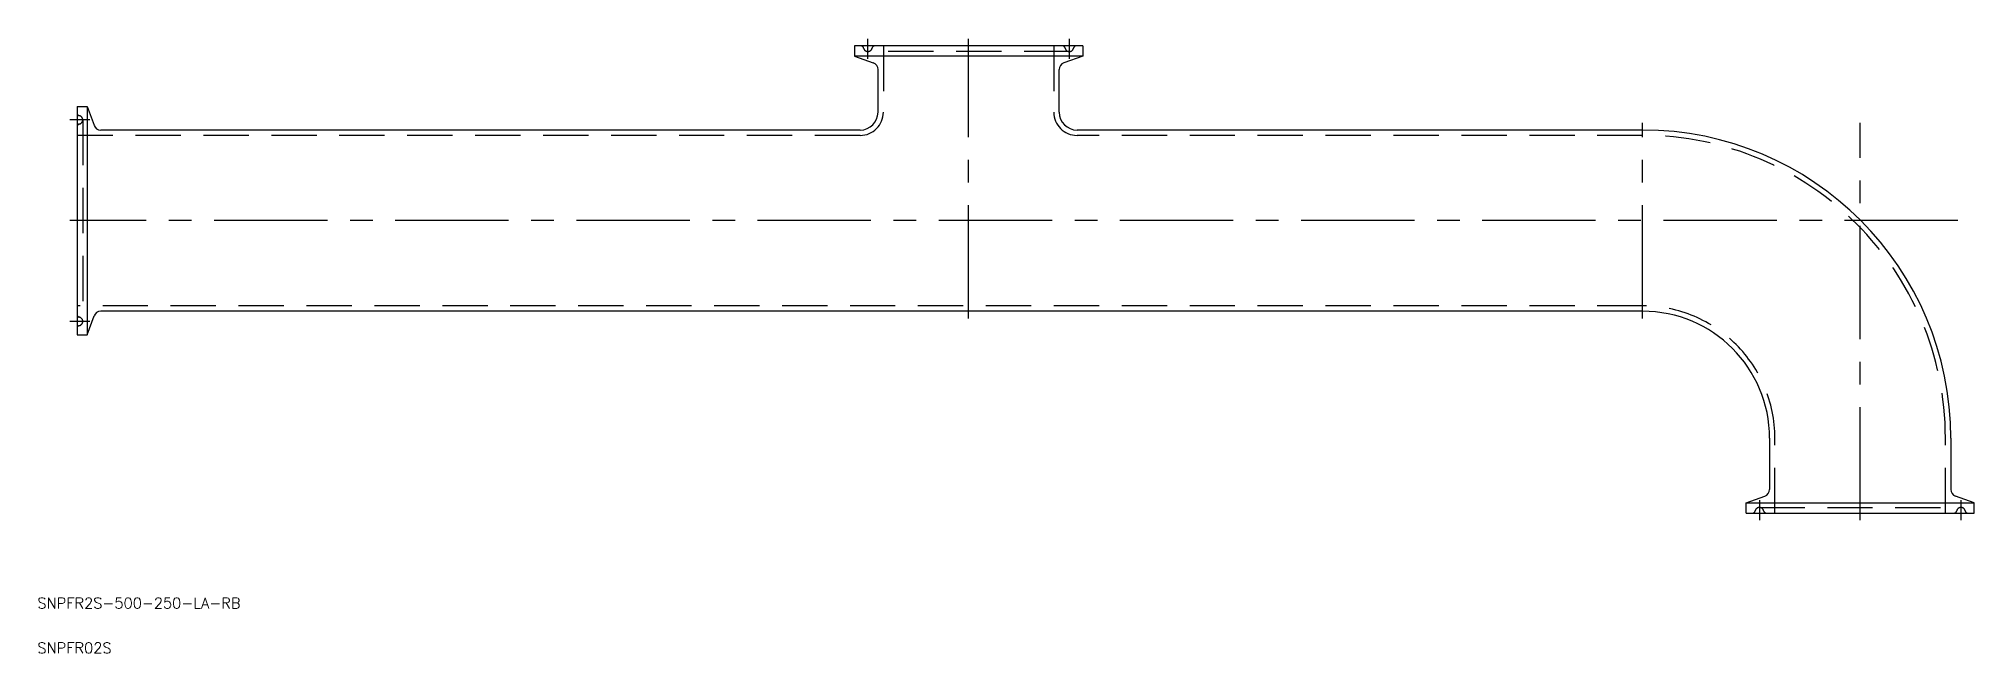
# Model space of a CAD drawing. Extents: x -511 to 32, y -39 to 133.
import ezdxf

# ---------------------------------------------------------------- set-up
doc = ezdxf.new("R2010")
doc.units = 0
doc.linetypes.add('CENTER', pattern=[50.8, 31.75, -6.35, 6.35, -6.35])
doc.linetypes.add('DASHED', pattern=[19.05, 12.7, -6.35])
doc.layers.get('0').update_dxf_attribs({"linetype": 'CONTINUOUS'})
doc.layers.add('CENTER', color=1, linetype='CENTER')
doc.styles.get("Standard").update_dxf_attribs({"font": 'txt.shx', "height": 3, "bigfont": 'bigfont.shx'})

msp = doc.modelspace()

# ---------------------------------------------------------------- linework, layer by layer
at = {"color": 7, "linetype": 'CONTINUOUS'}
for p, q in [((-218, 131), (-282, 131)), ((-282, 131), (-282, 128.15)), ((-218, 131), (-218, 128.15)), ((-218, 128.15), (-282, 128.15)), ((-282, 128.15), (-276.72, 126.23)), ((-218, 128.15), (-223.28, 126.23)), ((-275.4, 112.4), (-275.4, 124.35)), ((-224.6, 112.4), (-224.6, 124.35)), ((-500, 114), (-500, 50)), ((-500, 114), (-497.15, 114)), ((-497.15, 114), (-497.15, 50)), ((-497.15, 114), (-495.23, 108.72)), ((-280.4, 107.4), (-493.35, 107.4)), ((-61, 107.4), (-219.6, 107.4)), ((-497.15, 50), (-495.23, 55.28)), ((-61, 56.6), (-493.35, 56.6)), ((-500, 50), (-497.15, 50)), ((-25.4, 21), (-25.4, 6.65)), ((25.4, 21), (25.4, 6.65)), ((-32, 2.85), (-26.72, 4.77)), ((-32, 2.85), (32, 2.85)), ((-32, 0), (-32, 2.85)), ((-32, 0), (32, 0)), ((32, 2.85), (26.72, 4.77)), ((32, 0), (32, 2.85))]:
    msp.add_line(p, q, dxfattribs=at)
at = {"color": 3, "linetype": 'DASHED'}
for p, q in [((-273.9, 131), (-273.9, 112.4)), ((-226.1, 131), (-226.1, 112.4)), ((-221.75, 129.4), (-278.25, 129.4)), ((-498.4, 110.25), (-498.4, 53.75)), ((-280.4, 105.9), (-500, 105.9)), ((-61, 105.9), (-219.6, 105.9)), ((-61, 58.1), (-500, 58.1)), ((-23.9, 0), (-23.9, 21)), ((23.9, 0), (23.9, 21)), ((-28.25, 1.6), (28.25, 1.6))]:
    msp.add_line(p, q, dxfattribs=at)
for centre, radius, start, end in [((-280.21, 130.2), 0.8, 11.537, 90), ((-278.25, 130.6), 1.2, 191.537, 348.463), ((-276.29, 130.2), 0.8, 90, 168.463), ((-223.71, 130.2), 0.8, 11.537, 90), ((-221.75, 130.6), 1.2, 191.537, 348.463), ((-219.79, 130.2), 0.8, 90, 168.463), ((-499.2, 112.21), 0.8, 180, 258.463), ((-499.2, 108.29), 0.8, 101.537, 180), ((-499.6, 110.25), 1.2, 281.537, 78.463), ((-280.4, 112.4), 6.5, 270, 0), ((-219.6, 112.4), 6.5, 180, 270), ((-61, 21), 84.9, 0, 90), ((-499.2, 55.71), 0.8, 180, 258.463), ((-499.6, 53.75), 1.2, 281.537, 78.463), ((-61, 21), 37.1, 0, 90), ((-499.2, 51.79), 0.8, 101.537, 180), ((-30.21, 0.8), 0.8, 270, 348.463), ((-28.25, 0.4), 1.2, 11.537, 168.463), ((-26.29, 0.8), 0.8, 191.537, 270), ((26.29, 0.8), 0.8, 270, 348.463), ((28.25, 0.4), 1.2, 11.537, 168.463), ((30.21, 0.8), 0.8, 191.537, 270)]:
    msp.add_arc(centre, radius, start, end, dxfattribs=at)
at = {"color": 7, "linetype": 'CONTINUOUS'}
for centre, radius, start, end in [((-277.4, 124.35), 2, 0, 70), ((-222.6, 124.35), 2, 110, 180), ((-493.35, 109.4), 2, 200, 270), ((-280.4, 112.4), 5, 270, 0), ((-219.6, 112.4), 5, 180, 270), ((-61, 21), 86.4, 0, 90), ((-493.35, 54.6), 2, 90, 160), ((-61, 21), 35.6, 0, 90), ((-27.4, 6.65), 2, 290, 0), ((27.4, 6.65), 2, 180, 250)]:
    msp.add_arc(centre, radius, start, end, dxfattribs=at)
at = {"layer": 'CENTER', "color": 1, "linetype": 'CENTER'}
for p, q in [((-278.25, 127.4), (-278.25, 133)), ((-250, 54.6), (-250, 133)), ((-221.75, 127.4), (-221.75, 133)), ((-496.4, 110.25), (-502, 110.25)), ((-61, 54.6), (-61, 109.4)), ((0, -2), (0, 109.4)), ((27.4, 82), (-502, 82)), ((-496.4, 53.75), (-502, 53.75)), ((-28.25, 3.6), (-28.25, -2)), ((28.25, 3.6), (28.25, -2))]:
    msp.add_line(p, q, dxfattribs=at)

# ---------------------------------------------------------------- texts
at = {"color": 7, "linetype": 'CONTINUOUS'}
for s, p in [('SNPFR2S-500-250-LA-RB', (-511.13, -26.72)), ('SNPFR02S', (-511.13, -39.28))]:
    msp.add_text(s, height=3, dxfattribs=at).set_placement(p)

doc.saveas('drawing.dxf')
